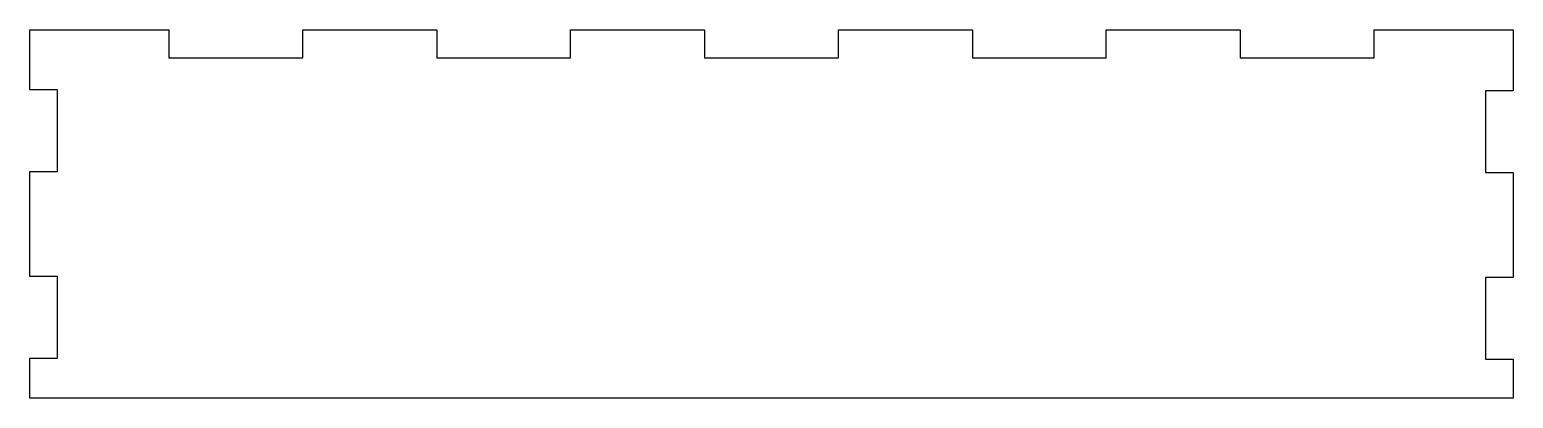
# Model space of a CAD drawing. Header units: millimetres. Extents: x -637 to 0, y 162 to 320.
import ezdxf

# ---------------------------------------------------------------- set-up
doc = ezdxf.new("R2010")
doc.units = ezdxf.units.MM
doc.layers.get('0').update_dxf_attribs({"linetype": 'CONTINUOUS'})

msp = doc.modelspace()

# ---------------------------------------------------------------- linework, layer by layer
msp.add_lwpolyline([(-625, 294.22), (-637, 294.22), (-637, 320), (-577.25, 320), (-577.25, 308), (-519.75, 308), (-519.75, 320), (-462.25, 320), (-462.25, 308), (-404.75, 308), (-404.75, 320), (-347.25, 320), (-347.25, 308), (-289.75, 308), (-289.75, 320), (-232.25, 320), (-232.25, 308), (-174.75, 308), (-174.75, 320), (-117.25, 320), (-117.25, 308), (-59.75, 308), (-59.75, 320), (0, 320), (0, 293.78), (-12, 293.78), (-12, 258.78), (0, 258.78), (0, 213.78), (-12, 213.78), (-12, 178.78), (0, 178.78), (0, 162), (-637, 162), (-637, 179.22), (-625, 179.22), (-625, 214.22), (-637, 214.22), (-637, 259.22), (-625, 259.22)], close=True)

doc.saveas('drawing.dxf')
